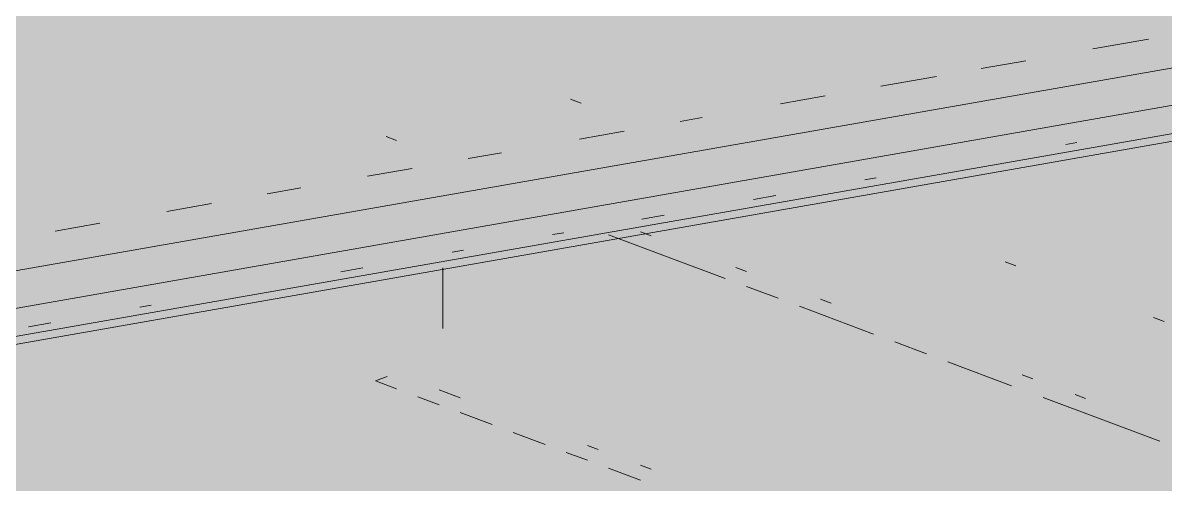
# Paper-space layout '03 3D Building and Roof' of a CAD drawing. Header units: millimetres. Extents: x 5 to 415, y 5 to 292.
# Drawn here: x 46.36 to 53.06, y 81.58 to 84.28 of the extents above; entities that cross this region are included whole.
import ezdxf

# ---------------------------------------------------------------- set-up
doc = ezdxf.new("R2010")
doc.units = ezdxf.units.MM
doc.layers.add('EXISTING', color=7, linetype='Continuous')
doc.layers.add('IMAGES', color=7, linetype='Continuous')

# ---------------------------------------------------------------- blocks, each defined once
blk = doc.blocks.new('SHEET_03')
at = {"layer": 'EXISTING', "color": 250, "lineweight": 9}
for p, q in [((37.3985, 81.2646), (70.3106, 87.0398)), ((69.1615, 86.6176), (37.2963, 81.0261)), ((37.3985, 80.8793), (68.2823, 86.2986)), ((37.389, 80.8317), (68.011, 86.205)), ((52.6346, 84.1303), (52.9617, 84.1877)), ((51.9802, 84.0155), (52.242, 84.0614)), ((51.3913, 83.9122), (51.7185, 83.9696)), ((49.6334, 83.813), (49.5713, 83.8363)), ((50.8025, 83.8088), (51.0642, 83.8548)), ((50.2136, 83.7055), (50.3444, 83.7285)), ((49.6247, 83.6022), (49.8864, 83.6481)), ((48.4893, 83.6173), (48.5515, 83.594)), ((52.4764, 83.5695), (52.5419, 83.581)), ((48.9704, 83.4874), (49.1667, 83.5218)), ((48.3815, 83.384), (48.6432, 83.43)), ((51.2987, 83.3628), (51.3641, 83.3743)), ((47.7926, 83.2807), (47.9889, 83.3151)), ((47.2037, 83.1774), (47.4655, 83.2233)), ((50.6444, 83.248), (50.7752, 83.271)), ((49.99, 83.1332), (50.1209, 83.1562)), ((46.5494, 83.0626), (46.8111, 83.1085)), ((49.4666, 83.0414), (49.532, 83.0528)), ((50.479, 82.7846), (49.795, 83.0408)), ((49.9816, 83.0583), (50.0438, 83.035)), ((48.8777, 82.938), (48.9431, 82.9495)), ((48.2234, 82.8232), (48.3542, 82.8462)), ((48.8215, 82.4902), (48.8215, 82.8463)), ((50.5412, 82.8487), (50.6034, 82.8254)), ((52.1827, 82.858), (52.1206, 82.8813)), ((50.7899, 82.6681), (50.6034, 82.738)), ((47.0456, 82.6165), (47.111, 82.628)), ((51.3495, 82.4585), (50.9142, 82.6215)), ((51.0386, 82.6623), (51.1008, 82.639)), ((53.0532, 82.5319), (52.991, 82.5552)), ((46.3913, 82.5017), (46.5222, 82.5247)), ((51.6604, 82.342), (51.4738, 82.4119)), ((52.1578, 82.1557), (51.7847, 82.2954)), ((52.22, 82.2198), (52.2822, 82.1965)), ((48.4966, 82.2099), (48.4271, 82.1838)), ((48.5515, 82.1373), (48.4271, 82.1838)), ((48.8002, 82.0441), (48.6758, 82.0907)), ((48.8002, 82.1315), (48.9246, 82.0849)), ((53.0283, 81.8296), (52.3443, 82.0858)), ((52.5309, 82.1033), (52.593, 82.08)), ((49.1111, 81.9276), (48.9246, 81.9975)), ((49.422, 81.8112), (49.2354, 81.881)), ((49.6707, 81.718), (49.5463, 81.7646)), ((49.6707, 81.8054), (49.7329, 81.7821)), ((49.9816, 81.6889), (50.0438, 81.6656)), ((49.9816, 81.6015), (49.795, 81.6714))]:
    blk.add_line(p, q, dxfattribs=at)
at = {"layer": 'IMAGES', "color": 7}
for points in [[(26.6071, 84.2286), (51.2834, 84.2286), (26.6071, 84.4), (51.2834, 84.4)], [(51.2834, 84.2286), (51.6261, 84.2286), (51.2834, 84.4), (51.6261, 84.4)], [(51.6261, 84.2286), (51.9688, 84.2286), (51.6261, 84.4), (51.9688, 84.4)], [(51.9688, 84.2286), (52.1402, 84.2286), (51.9688, 84.4), (52.1402, 84.4)], [(52.1402, 84.2286), (52.6543, 84.2286), (52.1402, 84.4), (52.6543, 84.4)], [(52.6543, 84.2286), (52.8257, 84.2286), (52.6543, 84.4), (52.8257, 84.4)], [(52.8257, 84.2286), (53.1684, 84.2286), (52.8257, 84.4), (53.1684, 84.4)], [(26.6071, 84.0571), (49.0557, 84.0571), (26.6071, 84.2286), (49.0557, 84.2286)], [(49.0557, 84.0571), (49.227, 84.0571), (49.0557, 84.2286), (49.227, 84.2286)], [(49.227, 84.0571), (49.3984, 84.0571), (49.227, 84.2286), (49.3984, 84.2286)], [(49.3984, 84.0571), (49.5698, 84.0571), (49.3984, 84.2286), (49.5698, 84.2286)], [(49.5698, 84.0571), (50.9407, 84.0571), (49.5698, 84.2286), (50.9407, 84.2286)], [(50.9407, 84.0571), (51.2834, 84.0571), (50.9407, 84.2286), (51.2834, 84.2286)], [(51.2834, 84.0571), (51.4547, 84.0571), (51.2834, 84.2286), (51.4547, 84.2286)], [(51.4547, 84.0571), (51.6261, 84.0571), (51.4547, 84.2286), (51.6261, 84.2286)], [(51.6261, 84.0571), (51.9688, 84.0571), (51.6261, 84.2286), (51.9688, 84.2286)], [(51.9688, 84.0571), (52.1402, 84.0571), (51.9688, 84.2286), (52.1402, 84.2286)], [(52.1402, 84.0571), (52.3116, 84.0571), (52.1402, 84.2286), (52.3116, 84.2286)], [(52.3116, 84.0571), (52.4829, 84.0571), (52.3116, 84.2286), (52.4829, 84.2286)], [(52.4829, 84.0571), (52.6543, 84.0571), (52.4829, 84.2286), (52.6543, 84.2286)], [(52.6543, 84.0571), (52.8257, 84.0571), (52.6543, 84.2286), (52.8257, 84.2286)], [(52.8257, 84.0571), (52.997, 84.0571), (52.8257, 84.2286), (52.997, 84.2286)], [(52.997, 84.0571), (53.3397, 84.0571), (52.997, 84.2286), (53.3397, 84.2286)], [(26.6071, 83.7143), (48.5416, 83.7143), (26.6071, 84.0571), (48.5416, 84.0571)], [(48.5416, 83.8857), (49.0557, 83.8857), (48.5416, 84.0571), (49.0557, 84.0571)], [(49.0557, 83.8857), (49.227, 83.8857), (49.0557, 84.0571), (49.227, 84.0571)], [(49.227, 83.8857), (49.3984, 83.8857), (49.227, 84.0571), (49.3984, 84.0571)], [(49.3984, 83.8857), (49.5698, 83.8857), (49.3984, 84.0571), (49.5698, 84.0571)], [(49.5698, 83.8857), (49.7411, 83.8857), (49.5698, 84.0571), (49.7411, 84.0571)], [(49.7411, 83.8857), (50.2552, 83.8857), (49.7411, 84.0571), (50.2552, 84.0571)], [(50.2552, 83.8857), (50.4266, 83.8857), (50.2552, 84.0571), (50.4266, 84.0571)], [(50.4266, 83.8857), (50.7693, 83.8857), (50.4266, 84.0571), (50.7693, 84.0571)], [(50.7693, 83.8857), (50.9407, 83.8857), (50.7693, 84.0571), (50.9407, 84.0571)], [(50.9407, 83.8857), (51.2834, 83.8857), (50.9407, 84.0571), (51.2834, 84.0571)], [(51.2834, 83.8857), (51.4547, 83.8857), (51.2834, 84.0571), (51.4547, 84.0571)], [(51.4547, 83.8857), (51.6261, 83.8857), (51.4547, 84.0571), (51.6261, 84.0571)], [(51.6261, 83.8857), (51.7975, 83.8857), (51.6261, 84.0571), (51.7975, 84.0571)], [(51.7975, 83.8857), (51.9688, 83.8857), (51.7975, 84.0571), (51.9688, 84.0571)], [(51.9688, 83.7143), (52.3116, 83.7143), (51.9688, 84.0571), (52.3116, 84.0571)], [(52.3116, 83.8857), (52.4829, 83.8857), (52.3116, 84.0571), (52.4829, 84.0571)], [(52.4829, 83.8857), (52.6543, 83.8857), (52.4829, 84.0571), (52.6543, 84.0571)], [(52.6543, 83.8857), (54.1966, 83.8857), (52.6543, 84.0571), (54.1966, 84.0571)], [(48.5416, 83.7143), (48.8843, 83.7143), (48.5416, 83.8857), (48.8843, 83.8857)], [(48.8843, 83.7143), (49.0557, 83.7143), (48.8843, 83.8857), (49.0557, 83.8857)], [(49.0557, 83.7143), (49.227, 83.7143), (49.0557, 83.8857), (49.227, 83.8857)], [(49.227, 83.7143), (49.3984, 83.7143), (49.227, 83.8857), (49.3984, 83.8857)], [(49.3984, 83.7143), (49.5698, 83.7143), (49.3984, 83.8857), (49.5698, 83.8857)], [(49.5698, 83.7143), (50.2552, 83.7143), (49.5698, 83.8857), (50.2552, 83.8857)], [(50.2552, 83.5429), (50.4266, 83.5429), (50.2552, 83.8857), (50.4266, 83.8857)], [(50.4266, 83.7143), (50.7693, 83.7143), (50.4266, 83.8857), (50.7693, 83.8857)], [(50.7693, 83.7143), (51.112, 83.7143), (50.7693, 83.8857), (51.112, 83.8857)], [(51.112, 83.7143), (51.2834, 83.7143), (51.112, 83.8857), (51.2834, 83.8857)], [(51.2834, 83.7143), (51.4547, 83.7143), (51.2834, 83.8857), (51.4547, 83.8857)], [(51.4547, 83.7143), (51.7975, 83.7143), (51.4547, 83.8857), (51.7975, 83.8857)], [(51.7975, 83.7143), (51.9688, 83.7143), (51.7975, 83.8857), (51.9688, 83.8857)], [(52.3116, 83.7143), (52.6543, 83.7143), (52.3116, 83.8857), (52.6543, 83.8857)], [(52.6543, 83.7143), (52.997, 83.7143), (52.6543, 83.8857), (52.997, 83.8857)], [(52.997, 83.7143), (53.6825, 83.7143), (52.997, 83.8857), (53.6825, 83.8857)], [(26.6071, 83.5429), (47.6848, 83.5429), (26.6071, 83.7143), (47.6848, 83.7143)], [(47.6848, 83.5429), (47.8561, 83.5429), (47.6848, 83.7143), (47.8561, 83.7143)], [(47.8561, 83.5429), (48.3702, 83.5429), (47.8561, 83.7143), (48.3702, 83.7143)], [(48.3702, 83.3714), (48.5416, 83.3714), (48.3702, 83.7143), (48.5416, 83.7143)], [(48.5416, 83.3714), (48.7129, 83.3714), (48.5416, 83.7143), (48.7129, 83.7143)], [(48.7129, 83.5429), (48.8843, 83.5429), (48.7129, 83.7143), (48.8843, 83.7143)], [(48.8843, 83.5429), (49.0557, 83.5429), (48.8843, 83.7143), (49.0557, 83.7143)], [(49.0557, 83.5429), (49.227, 83.5429), (49.0557, 83.7143), (49.227, 83.7143)], [(49.227, 83.5429), (49.3984, 83.5429), (49.227, 83.7143), (49.3984, 83.7143)], [(49.3984, 83.5429), (49.5698, 83.5429), (49.3984, 83.7143), (49.5698, 83.7143)], [(49.5698, 83.5429), (49.7411, 83.5429), (49.5698, 83.7143), (49.7411, 83.7143)], [(49.7411, 83.5429), (49.9125, 83.5429), (49.7411, 83.7143), (49.9125, 83.7143)], [(49.9125, 83.5429), (50.0838, 83.5429), (49.9125, 83.7143), (50.0838, 83.7143)], [(50.0838, 83.5429), (50.2552, 83.5429), (50.0838, 83.7143), (50.2552, 83.7143)], [(50.4266, 83.5429), (50.5979, 83.5429), (50.4266, 83.7143), (50.5979, 83.7143)], [(50.5979, 83.5429), (52.1402, 83.5429), (50.5979, 83.7143), (52.1402, 83.7143)], [(52.1402, 83.5429), (52.6543, 83.5429), (52.1402, 83.7143), (52.6543, 83.7143)], [(52.6543, 83.5429), (52.8257, 83.5429), (52.6543, 83.7143), (52.8257, 83.7143)], [(52.8257, 83.5429), (52.997, 83.5429), (52.8257, 83.7143), (52.997, 83.7143)], [(52.997, 83.3714), (53.1684, 83.3714), (52.997, 83.7143), (53.1684, 83.7143)], [(26.6071, 83.3714), (46.6566, 83.3714), (26.6071, 83.5429), (46.6566, 83.5429)], [(46.6566, 83.3714), (46.8279, 83.3714), (46.6566, 83.5429), (46.8279, 83.5429)], [(46.8279, 83.3714), (47.1707, 83.3714), (46.8279, 83.5429), (47.1707, 83.5429)], [(47.1707, 83.3714), (47.342, 83.3714), (47.1707, 83.5429), (47.342, 83.5429)], [(47.342, 83.3714), (47.5134, 83.3714), (47.342, 83.5429), (47.5134, 83.5429)], [(47.5134, 83.3714), (47.6848, 83.3714), (47.5134, 83.5429), (47.6848, 83.5429)], [(47.6848, 83.3714), (47.8561, 83.3714), (47.6848, 83.5429), (47.8561, 83.5429)], [(47.8561, 83.3714), (48.3702, 83.3714), (47.8561, 83.5429), (48.3702, 83.5429)], [(48.7129, 83.3714), (48.8843, 83.3714), (48.7129, 83.5429), (48.8843, 83.5429)], [(48.8843, 83.3714), (49.0557, 83.3714), (48.8843, 83.5429), (49.0557, 83.5429)], [(49.0557, 83.3714), (49.227, 83.3714), (49.0557, 83.5429), (49.227, 83.5429)], [(49.227, 83.3714), (49.3984, 83.3714), (49.227, 83.5429), (49.3984, 83.5429)], [(49.3984, 83.3714), (49.9125, 83.3714), (49.3984, 83.5429), (49.9125, 83.5429)], [(49.9125, 83.3714), (50.2552, 83.3714), (49.9125, 83.5429), (50.2552, 83.5429)], [(50.2552, 83.3714), (51.2834, 83.3714), (50.2552, 83.5429), (51.2834, 83.5429)], [(51.2834, 83.3714), (51.6261, 83.3714), (51.2834, 83.5429), (51.6261, 83.5429)], [(51.6261, 83.3714), (51.9688, 83.3714), (51.6261, 83.5429), (51.9688, 83.5429)], [(51.9688, 83.3714), (52.3116, 83.3714), (51.9688, 83.5429), (52.3116, 83.5429)], [(52.3116, 83.3714), (52.4829, 83.3714), (52.3116, 83.5429), (52.4829, 83.5429)], [(52.4829, 83.3714), (52.997, 83.3714), (52.4829, 83.5429), (52.997, 83.5429)], [(45.9711, 83.2), (46.6566, 83.2), (45.9711, 83.3714), (46.6566, 83.3714)], [(46.6566, 83.2), (47.1707, 83.2), (46.6566, 83.3714), (47.1707, 83.3714)], [(47.1707, 83.2), (47.342, 83.2), (47.1707, 83.3714), (47.342, 83.3714)], [(47.342, 83.2), (47.5134, 83.2), (47.342, 83.3714), (47.5134, 83.3714)], [(47.5134, 83.2), (47.8561, 83.2), (47.5134, 83.3714), (47.8561, 83.3714)], [(47.8561, 83.2), (48.0275, 83.2), (47.8561, 83.3714), (48.0275, 83.3714)], [(48.0275, 83.2), (48.1988, 83.2), (48.0275, 83.3714), (48.1988, 83.3714)], [(48.1988, 83.2), (48.3702, 83.2), (48.1988, 83.3714), (48.3702, 83.3714)], [(48.3702, 83.2), (48.7129, 83.2), (48.3702, 83.3714), (48.7129, 83.3714)], [(48.7129, 83.2), (48.8843, 83.2), (48.7129, 83.3714), (48.8843, 83.3714)], [(48.8843, 83.2), (50.2552, 83.2), (48.8843, 83.3714), (50.2552, 83.3714)], [(50.2552, 83.2), (50.5979, 83.2), (50.2552, 83.3714), (50.5979, 83.3714)], [(50.5979, 83.2), (50.7693, 83.2), (50.5979, 83.3714), (50.7693, 83.3714)], [(50.7693, 83.2), (51.112, 83.2), (50.7693, 83.3714), (51.112, 83.3714)], [(51.112, 83.2), (51.2834, 83.2), (51.112, 83.3714), (51.2834, 83.3714)], [(51.2834, 83.2), (51.4547, 83.2), (51.2834, 83.3714), (51.4547, 83.3714)], [(51.4547, 83.2), (51.6261, 83.2), (51.4547, 83.3714), (51.6261, 83.3714)], [(51.6261, 83.2), (51.9688, 83.2), (51.6261, 83.3714), (51.9688, 83.3714)], [(51.9688, 83.2), (52.1402, 83.2), (51.9688, 83.3714), (52.1402, 83.3714)], [(52.1402, 83.2), (52.3116, 83.2), (52.1402, 83.3714), (52.3116, 83.3714)], [(52.3116, 83.2), (52.6543, 83.2), (52.3116, 83.3714), (52.6543, 83.3714)], [(52.6543, 83.2), (52.8257, 83.2), (52.6543, 83.3714), (52.8257, 83.3714)], [(52.8257, 83.2), (53.1684, 83.2), (52.8257, 83.3714), (53.1684, 83.3714)], [(46.3139, 82.8571), (46.4852, 82.8571), (46.3139, 83.2), (46.4852, 83.2)], [(46.4852, 83.0286), (46.8279, 83.0286), (46.4852, 83.2), (46.8279, 83.2)], [(46.8279, 83.0286), (46.9993, 83.0286), (46.8279, 83.2), (46.9993, 83.2)], [(46.9993, 83.0286), (47.1707, 83.0286), (46.9993, 83.2), (47.1707, 83.2)], [(47.1707, 83.0286), (47.5134, 83.0286), (47.1707, 83.2), (47.5134, 83.2)], [(47.5134, 83.0286), (47.6848, 83.0286), (47.5134, 83.2), (47.6848, 83.2)], [(47.6848, 83.0286), (47.8561, 83.0286), (47.6848, 83.2), (47.8561, 83.2)], [(47.8561, 83.0286), (48.1988, 83.0286), (47.8561, 83.2), (48.1988, 83.2)], [(48.1988, 82.8571), (48.3702, 82.8571), (48.1988, 83.2), (48.3702, 83.2)], [(48.3702, 83.0286), (48.8843, 83.0286), (48.3702, 83.2), (48.8843, 83.2)], [(48.8843, 83.0286), (49.0557, 83.0286), (48.8843, 83.2), (49.0557, 83.2)], [(49.0557, 83.0286), (49.3984, 83.0286), (49.0557, 83.2), (49.3984, 83.2)], [(49.3984, 83.0286), (49.7411, 83.0286), (49.3984, 83.2), (49.7411, 83.2)], [(49.7411, 83.0286), (49.9125, 83.0286), (49.7411, 83.2), (49.9125, 83.2)], [(49.9125, 83.0286), (50.0838, 83.0286), (49.9125, 83.2), (50.0838, 83.2)], [(50.0838, 83.0286), (50.4266, 83.0286), (50.0838, 83.2), (50.4266, 83.2)], [(50.4266, 83.0286), (50.5979, 83.0286), (50.4266, 83.2), (50.5979, 83.2)], [(50.5979, 83.0286), (50.7693, 83.0286), (50.5979, 83.2), (50.7693, 83.2)], [(50.7693, 83.0286), (51.4547, 83.0286), (50.7693, 83.2), (51.4547, 83.2)], [(51.4547, 83.0286), (51.6261, 83.0286), (51.4547, 83.2), (51.6261, 83.2)], [(51.6261, 83.0286), (51.7975, 83.0286), (51.6261, 83.2), (51.7975, 83.2)], [(51.7975, 83.0286), (51.9688, 83.0286), (51.7975, 83.2), (51.9688, 83.2)], [(51.9688, 83.0286), (52.1402, 83.0286), (51.9688, 83.2), (52.1402, 83.2)], [(52.1402, 83.0286), (52.3116, 83.0286), (52.1402, 83.2), (52.3116, 83.2)], [(52.3116, 83.0286), (52.997, 83.0286), (52.3116, 83.2), (52.997, 83.2)], [(52.997, 83.0286), (53.3397, 83.0286), (52.997, 83.2), (53.3397, 83.2)], [(46.4852, 82.8571), (46.6566, 82.8571), (46.4852, 83.0286), (46.6566, 83.0286)], [(46.6566, 82.8571), (48.1988, 82.8571), (46.6566, 83.0286), (48.1988, 83.0286)], [(48.3702, 82.8571), (48.7129, 82.8571), (48.3702, 83.0286), (48.7129, 83.0286)], [(48.7129, 82.8571), (48.8843, 82.8571), (48.7129, 83.0286), (48.8843, 83.0286)], [(48.8843, 82.8571), (49.227, 82.8571), (48.8843, 83.0286), (49.227, 83.0286)], [(49.227, 82.8571), (49.3984, 82.8571), (49.227, 83.0286), (49.3984, 83.0286)], [(49.3984, 82.8571), (49.5698, 82.8571), (49.3984, 83.0286), (49.5698, 83.0286)], [(49.5698, 82.8571), (49.9125, 82.8571), (49.5698, 83.0286), (49.9125, 83.0286)], [(49.9125, 82.8571), (50.0838, 82.8571), (49.9125, 83.0286), (50.0838, 83.0286)], [(50.0838, 82.8571), (50.2552, 82.8571), (50.0838, 83.0286), (50.2552, 83.0286)], [(50.2552, 82.6857), (50.4266, 82.6857), (50.2552, 83.0286), (50.4266, 83.0286)], [(50.4266, 82.8571), (50.5979, 82.8571), (50.4266, 83.0286), (50.5979, 83.0286)], [(50.5979, 82.8571), (50.7693, 82.8571), (50.5979, 83.0286), (50.7693, 83.0286)], [(50.7693, 82.8571), (51.6261, 82.8571), (50.7693, 83.0286), (51.6261, 83.0286)], [(51.6261, 82.8571), (51.7975, 82.8571), (51.6261, 83.0286), (51.7975, 83.0286)], [(51.7975, 82.8571), (51.9688, 82.8571), (51.7975, 83.0286), (51.9688, 83.0286)], [(51.9688, 82.8571), (52.1402, 82.8571), (51.9688, 83.0286), (52.1402, 83.0286)], [(52.1402, 82.8571), (52.3116, 82.8571), (52.1402, 83.0286), (52.3116, 83.0286)], [(52.3116, 82.8571), (52.4829, 82.8571), (52.3116, 83.0286), (52.4829, 83.0286)], [(52.4829, 82.8571), (52.6543, 82.8571), (52.4829, 83.0286), (52.6543, 83.0286)], [(52.6543, 82.8571), (52.8257, 82.8571), (52.6543, 83.0286), (52.8257, 83.0286)], [(52.8257, 82.8571), (52.997, 82.8571), (52.8257, 83.0286), (52.997, 83.0286)], [(52.997, 82.8571), (53.1684, 82.8571), (52.997, 83.0286), (53.1684, 83.0286)], [(45.7998, 82.6857), (46.9993, 82.6857), (45.7998, 82.8571), (46.9993, 82.8571)], [(46.9993, 82.6857), (48.0275, 82.6857), (46.9993, 82.8571), (48.0275, 82.8571)], [(48.0275, 82.6857), (48.3702, 82.6857), (48.0275, 82.8571), (48.3702, 82.8571)], [(48.3702, 82.6857), (48.5416, 82.6857), (48.3702, 82.8571), (48.5416, 82.8571)], [(48.5416, 82.6857), (48.7129, 82.6857), (48.5416, 82.8571), (48.7129, 82.8571)], [(48.7129, 82.6857), (48.8843, 82.6857), (48.7129, 82.8571), (48.8843, 82.8571)], [(48.8843, 82.6857), (49.0557, 82.6857), (48.8843, 82.8571), (49.0557, 82.8571)], [(49.0557, 82.6857), (49.3984, 82.6857), (49.0557, 82.8571), (49.3984, 82.8571)], [(49.3984, 82.6857), (49.5698, 82.6857), (49.3984, 82.8571), (49.5698, 82.8571)], [(49.5698, 82.6857), (49.9125, 82.6857), (49.5698, 82.8571), (49.9125, 82.8571)], [(49.9125, 82.6857), (50.0838, 82.6857), (49.9125, 82.8571), (50.0838, 82.8571)], [(50.0838, 82.6857), (50.2552, 82.6857), (50.0838, 82.8571), (50.2552, 82.8571)], [(50.4266, 82.6857), (50.5979, 82.6857), (50.4266, 82.8571), (50.5979, 82.8571)], [(50.5979, 82.6857), (50.7693, 82.6857), (50.5979, 82.8571), (50.7693, 82.8571)], [(50.7693, 82.6857), (50.9407, 82.6857), (50.7693, 82.8571), (50.9407, 82.8571)], [(50.9407, 82.6857), (51.112, 82.6857), (50.9407, 82.8571), (51.112, 82.8571)], [(51.112, 82.6857), (51.2834, 82.6857), (51.112, 82.8571), (51.2834, 82.8571)], [(51.2834, 82.6857), (51.4547, 82.6857), (51.2834, 82.8571), (51.4547, 82.8571)], [(51.4547, 82.6857), (51.6261, 82.6857), (51.4547, 82.8571), (51.6261, 82.8571)], [(51.6261, 82.6857), (51.9688, 82.6857), (51.6261, 82.8571), (51.9688, 82.8571)], [(51.9688, 82.6857), (52.1402, 82.6857), (51.9688, 82.8571), (52.1402, 82.8571)], [(52.1402, 82.6857), (52.3116, 82.6857), (52.1402, 82.8571), (52.3116, 82.8571)], [(52.3116, 82.6857), (52.4829, 82.6857), (52.3116, 82.8571), (52.4829, 82.8571)], [(52.4829, 82.6857), (52.8257, 82.6857), (52.4829, 82.8571), (52.8257, 82.8571)], [(52.8257, 82.6857), (52.997, 82.6857), (52.8257, 82.8571), (52.997, 82.8571)], [(52.997, 82.6857), (53.1684, 82.6857), (52.997, 82.8571), (53.1684, 82.8571)], [(45.9711, 82.5143), (46.6566, 82.5143), (45.9711, 82.6857), (46.6566, 82.6857)], [(46.6566, 82.5143), (46.8279, 82.5143), (46.6566, 82.6857), (46.8279, 82.6857)], [(46.8279, 82.5143), (47.1707, 82.5143), (46.8279, 82.6857), (47.1707, 82.6857)], [(47.1707, 82.5143), (47.5134, 82.5143), (47.1707, 82.6857), (47.5134, 82.6857)], [(47.5134, 82.5143), (47.6848, 82.5143), (47.5134, 82.6857), (47.6848, 82.6857)], [(47.6848, 82.5143), (48.0275, 82.5143), (47.6848, 82.6857), (48.0275, 82.6857)], [(48.0275, 82.5143), (48.3702, 82.5143), (48.0275, 82.6857), (48.3702, 82.6857)], [(48.3702, 82.5143), (48.7129, 82.5143), (48.3702, 82.6857), (48.7129, 82.6857)], [(48.7129, 82.5143), (48.8843, 82.5143), (48.7129, 82.6857), (48.8843, 82.6857)], [(48.8843, 82.3429), (49.0557, 82.3429), (48.8843, 82.6857), (49.0557, 82.6857)], [(49.0557, 82.5143), (49.5698, 82.5143), (49.0557, 82.6857), (49.5698, 82.6857)], [(49.5698, 82.5143), (49.9125, 82.5143), (49.5698, 82.6857), (49.9125, 82.6857)], [(49.9125, 82.5143), (50.0838, 82.5143), (49.9125, 82.6857), (50.0838, 82.6857)], [(50.0838, 82.5143), (50.2552, 82.5143), (50.0838, 82.6857), (50.2552, 82.6857)], [(50.2552, 82.5143), (50.4266, 82.5143), (50.2552, 82.6857), (50.4266, 82.6857)], [(50.4266, 82.5143), (50.5979, 82.5143), (50.4266, 82.6857), (50.5979, 82.6857)], [(50.5979, 82.5143), (50.9407, 82.5143), (50.5979, 82.6857), (50.9407, 82.6857)], [(50.9407, 82.5143), (51.112, 82.5143), (50.9407, 82.6857), (51.112, 82.6857)], [(51.112, 82.5143), (51.2834, 82.5143), (51.112, 82.6857), (51.2834, 82.6857)], [(51.2834, 82.5143), (51.4547, 82.5143), (51.2834, 82.6857), (51.4547, 82.6857)], [(51.4547, 82.5143), (51.6261, 82.5143), (51.4547, 82.6857), (51.6261, 82.6857)], [(51.6261, 82.5143), (51.7975, 82.5143), (51.6261, 82.6857), (51.7975, 82.6857)], [(51.7975, 82.5143), (52.1402, 82.5143), (51.7975, 82.6857), (52.1402, 82.6857)], [(52.1402, 82.5143), (52.3116, 82.5143), (52.1402, 82.6857), (52.3116, 82.6857)], [(52.3116, 82.5143), (52.4829, 82.5143), (52.3116, 82.6857), (52.4829, 82.6857)], [(52.4829, 82.5143), (52.8257, 82.5143), (52.4829, 82.6857), (52.8257, 82.6857)], [(52.8257, 82.5143), (52.997, 82.5143), (52.8257, 82.6857), (52.997, 82.6857)], [(52.997, 82.5143), (53.1684, 82.5143), (52.997, 82.6857), (53.1684, 82.6857)], [(46.3139, 82.3429), (46.4852, 82.3429), (46.3139, 82.5143), (46.4852, 82.5143)], [(46.4852, 82.3429), (46.9993, 82.3429), (46.4852, 82.5143), (46.9993, 82.5143)], [(46.9993, 82.3429), (47.1707, 82.3429), (46.9993, 82.5143), (47.1707, 82.5143)], [(47.1707, 82.3429), (47.342, 82.3429), (47.1707, 82.5143), (47.342, 82.5143)], [(47.342, 82.3429), (47.5134, 82.3429), (47.342, 82.5143), (47.5134, 82.5143)], [(47.5134, 82.3429), (47.8561, 82.3429), (47.5134, 82.5143), (47.8561, 82.5143)], [(47.8561, 82.3429), (48.0275, 82.3429), (47.8561, 82.5143), (48.0275, 82.5143)], [(48.0275, 82.3429), (48.3702, 82.3429), (48.0275, 82.5143), (48.3702, 82.5143)], [(48.3702, 82.3429), (48.5416, 82.3429), (48.3702, 82.5143), (48.5416, 82.5143)], [(48.5416, 82.3429), (48.7129, 82.3429), (48.5416, 82.5143), (48.7129, 82.5143)], [(48.7129, 82.3429), (48.8843, 82.3429), (48.7129, 82.5143), (48.8843, 82.5143)], [(49.0557, 82.3429), (49.227, 82.3429), (49.0557, 82.5143), (49.227, 82.5143)], [(49.227, 82.3429), (50.4266, 82.3429), (49.227, 82.5143), (50.4266, 82.5143)], [(50.4266, 82.3429), (50.5979, 82.3429), (50.4266, 82.5143), (50.5979, 82.5143)], [(50.5979, 82.3429), (50.7693, 82.3429), (50.5979, 82.5143), (50.7693, 82.5143)], [(50.7693, 82.3429), (50.9407, 82.3429), (50.7693, 82.5143), (50.9407, 82.5143)], [(50.9407, 82.3429), (51.112, 82.3429), (50.9407, 82.5143), (51.112, 82.5143)], [(51.112, 82.3429), (51.2834, 82.3429), (51.112, 82.5143), (51.2834, 82.5143)], [(51.2834, 82.3429), (51.4547, 82.3429), (51.2834, 82.5143), (51.4547, 82.5143)], [(51.4547, 82.3429), (51.7975, 82.3429), (51.4547, 82.5143), (51.7975, 82.5143)], [(51.7975, 82.3429), (51.9688, 82.3429), (51.7975, 82.5143), (51.9688, 82.5143)], [(51.9688, 82.3429), (52.1402, 82.3429), (51.9688, 82.5143), (52.1402, 82.5143)], [(52.1402, 82.3429), (52.4829, 82.3429), (52.1402, 82.5143), (52.4829, 82.5143)], [(52.4829, 82.3429), (52.997, 82.3429), (52.4829, 82.5143), (52.997, 82.5143)], [(52.997, 82.3429), (53.1684, 82.3429), (52.997, 82.5143), (53.1684, 82.5143)], [(45.7998, 82.1714), (46.4852, 82.1714), (45.7998, 82.3429), (46.4852, 82.3429)], [(46.4852, 82.1714), (46.6566, 82.1714), (46.4852, 82.3429), (46.6566, 82.3429)], [(46.6566, 82.1714), (46.8279, 82.1714), (46.6566, 82.3429), (46.8279, 82.3429)], [(46.8279, 82.1714), (46.9993, 82.1714), (46.8279, 82.3429), (46.9993, 82.3429)], [(46.9993, 82.1714), (48.1988, 82.1714), (46.9993, 82.3429), (48.1988, 82.3429)], [(48.1988, 82), (48.3702, 82), (48.1988, 82.3429), (48.3702, 82.3429)], [(48.3702, 82), (48.5416, 82), (48.3702, 82.3429), (48.5416, 82.3429)], [(48.5416, 82.1714), (48.7129, 82.1714), (48.5416, 82.3429), (48.7129, 82.3429)], [(48.7129, 82.1714), (48.8843, 82.1714), (48.7129, 82.3429), (48.8843, 82.3429)], [(48.8843, 82.1714), (49.0557, 82.1714), (48.8843, 82.3429), (49.0557, 82.3429)], [(49.0557, 82.1714), (49.3984, 82.1714), (49.0557, 82.3429), (49.3984, 82.3429)], [(49.3984, 82.1714), (50.7693, 82.1714), (49.3984, 82.3429), (50.7693, 82.3429)], [(50.7693, 82.1714), (50.9407, 82.1714), (50.7693, 82.3429), (50.9407, 82.3429)], [(50.9407, 82.1714), (51.2834, 82.1714), (50.9407, 82.3429), (51.2834, 82.3429)], [(51.2834, 82.1714), (51.4547, 82.1714), (51.2834, 82.3429), (51.4547, 82.3429)], [(51.4547, 82.1714), (51.6261, 82.1714), (51.4547, 82.3429), (51.6261, 82.3429)], [(51.6261, 82.1714), (51.9688, 82.1714), (51.6261, 82.3429), (51.9688, 82.3429)], [(51.9688, 82), (52.1402, 82), (51.9688, 82.3429), (52.1402, 82.3429)], [(52.1402, 82.1714), (52.3116, 82.1714), (52.1402, 82.3429), (52.3116, 82.3429)], [(52.3116, 82.1714), (52.4829, 82.1714), (52.3116, 82.3429), (52.4829, 82.3429)], [(52.4829, 82.1714), (52.6543, 82.1714), (52.4829, 82.3429), (52.6543, 82.3429)], [(52.6543, 82.1714), (52.8257, 82.1714), (52.6543, 82.3429), (52.8257, 82.3429)], [(52.8257, 82.1714), (52.997, 82.1714), (52.8257, 82.3429), (52.997, 82.3429)], [(52.997, 82.1714), (53.1684, 82.1714), (52.997, 82.3429), (53.1684, 82.3429)], [(45.9711, 82), (46.4852, 82), (45.9711, 82.1714), (46.4852, 82.1714)], [(46.4852, 82), (48.1988, 82), (46.4852, 82.1714), (48.1988, 82.1714)], [(48.5416, 82), (48.8843, 82), (48.5416, 82.1714), (48.8843, 82.1714)], [(48.8843, 82), (49.0557, 82), (48.8843, 82.1714), (49.0557, 82.1714)], [(49.0557, 82), (49.227, 82), (49.0557, 82.1714), (49.227, 82.1714)], [(49.227, 82), (49.3984, 82), (49.227, 82.1714), (49.3984, 82.1714)], [(49.3984, 82), (49.7411, 82), (49.3984, 82.1714), (49.7411, 82.1714)], [(49.7411, 82), (49.9125, 82), (49.7411, 82.1714), (49.9125, 82.1714)], [(49.9125, 82), (50.4266, 82), (49.9125, 82.1714), (50.4266, 82.1714)], [(50.4266, 82), (50.5979, 82), (50.4266, 82.1714), (50.5979, 82.1714)], [(50.5979, 82), (51.2834, 82), (50.5979, 82.1714), (51.2834, 82.1714)], [(51.2834, 82), (51.4547, 82), (51.2834, 82.1714), (51.4547, 82.1714)], [(51.4547, 82), (51.6261, 82), (51.4547, 82.1714), (51.6261, 82.1714)], [(51.6261, 82), (51.7975, 82), (51.6261, 82.1714), (51.7975, 82.1714)], [(51.7975, 82), (51.9688, 82), (51.7975, 82.1714), (51.9688, 82.1714)], [(52.1402, 82), (52.3116, 82), (52.1402, 82.1714), (52.3116, 82.1714)], [(52.3116, 82), (52.4829, 82), (52.3116, 82.1714), (52.4829, 82.1714)], [(52.4829, 82), (52.6543, 82), (52.4829, 82.1714), (52.6543, 82.1714)], [(52.6543, 82), (52.8257, 82), (52.6543, 82.1714), (52.8257, 82.1714)], [(52.8257, 82), (53.3397, 82), (52.8257, 82.1714), (53.3397, 82.1714)], [(45.2857, 81.8286), (48.3702, 81.8286), (45.2857, 82), (48.3702, 82)], [(48.3702, 81.8286), (48.7129, 81.8286), (48.3702, 82), (48.7129, 82)], [(48.7129, 81.8286), (48.8843, 81.8286), (48.7129, 82), (48.8843, 82)], [(48.8843, 81.8286), (49.0557, 81.8286), (48.8843, 82), (49.0557, 82)], [(49.0557, 81.8286), (49.227, 81.8286), (49.0557, 82), (49.227, 82)], [(49.227, 81.8286), (49.5698, 81.8286), (49.227, 82), (49.5698, 82)], [(49.5698, 81.8286), (49.7411, 81.8286), (49.5698, 82), (49.7411, 82)], [(49.7411, 81.8286), (50.0838, 81.8286), (49.7411, 82), (50.0838, 82)], [(50.0838, 81.8286), (50.2552, 81.8286), (50.0838, 82), (50.2552, 82)], [(50.2552, 81.8286), (50.4266, 81.8286), (50.2552, 82), (50.4266, 82)], [(50.4266, 81.8286), (50.5979, 81.8286), (50.4266, 82), (50.5979, 82)], [(50.5979, 81.8286), (51.6261, 81.8286), (50.5979, 82), (51.6261, 82)], [(51.6261, 81.8286), (51.9688, 81.8286), (51.6261, 82), (51.9688, 82)], [(51.9688, 81.8286), (52.3116, 81.8286), (51.9688, 82), (52.3116, 82)], [(52.3116, 81.8286), (52.4829, 81.8286), (52.3116, 82), (52.4829, 82)], [(52.4829, 81.8286), (52.6543, 81.8286), (52.4829, 82), (52.6543, 82)], [(52.6543, 81.8286), (52.8257, 81.8286), (52.6543, 82), (52.8257, 82)], [(52.8257, 81.6571), (52.997, 81.6571), (52.8257, 82), (52.997, 82)], [(52.997, 81.8286), (53.3397, 81.8286), (52.997, 82), (53.3397, 82)], [(44.6002, 81.6571), (48.8843, 81.6571), (44.6002, 81.8286), (48.8843, 81.8286)], [(48.8843, 81.6571), (49.0557, 81.6571), (48.8843, 81.8286), (49.0557, 81.8286)], [(49.0557, 81.6571), (49.227, 81.6571), (49.0557, 81.8286), (49.227, 81.8286)], [(49.227, 81.6571), (49.3984, 81.6571), (49.227, 81.8286), (49.3984, 81.8286)], [(49.3984, 81.6571), (49.5698, 81.6571), (49.3984, 81.8286), (49.5698, 81.8286)], [(49.5698, 81.6571), (49.7411, 81.6571), (49.5698, 81.8286), (49.7411, 81.8286)], [(49.7411, 81.6571), (50.0838, 81.6571), (49.7411, 81.8286), (50.0838, 81.8286)], [(50.0838, 81.6571), (50.4266, 81.6571), (50.0838, 81.8286), (50.4266, 81.8286)], [(50.4266, 81.6571), (50.5979, 81.6571), (50.4266, 81.8286), (50.5979, 81.8286)], [(50.5979, 81.6571), (50.7693, 81.6571), (50.5979, 81.8286), (50.7693, 81.8286)], [(50.7693, 81.6571), (52.3116, 81.6571), (50.7693, 81.8286), (52.3116, 81.8286)], [(52.3116, 81.6571), (52.4829, 81.6571), (52.3116, 81.8286), (52.4829, 81.8286)], [(52.4829, 81.6571), (52.6543, 81.6571), (52.4829, 81.8286), (52.6543, 81.8286)], [(52.6543, 81.6571), (52.8257, 81.6571), (52.6543, 81.8286), (52.8257, 81.8286)], [(52.997, 81.6571), (53.1684, 81.6571), (52.997, 81.8286), (53.1684, 81.8286)], [(43.4007, 81.4857), (48.8843, 81.4857), (43.4007, 81.6571), (48.8843, 81.6571)], [(48.8843, 81.4857), (49.3984, 81.4857), (48.8843, 81.6571), (49.3984, 81.6571)], [(49.3984, 81.4857), (49.5698, 81.4857), (49.3984, 81.6571), (49.5698, 81.6571)], [(49.5698, 81.4857), (49.7411, 81.4857), (49.5698, 81.6571), (49.7411, 81.6571)], [(49.7411, 81.4857), (49.9125, 81.4857), (49.7411, 81.6571), (49.9125, 81.6571)], [(49.9125, 81.4857), (50.0838, 81.4857), (49.9125, 81.6571), (50.0838, 81.6571)], [(50.0838, 81.4857), (50.2552, 81.4857), (50.0838, 81.6571), (50.2552, 81.6571)], [(50.2552, 81.4857), (50.4266, 81.4857), (50.2552, 81.6571), (50.4266, 81.6571)], [(50.4266, 81.4857), (50.5979, 81.4857), (50.4266, 81.6571), (50.5979, 81.6571)], [(50.5979, 81.4857), (50.7693, 81.4857), (50.5979, 81.6571), (50.7693, 81.6571)], [(50.7693, 81.4857), (51.112, 81.4857), (50.7693, 81.6571), (51.112, 81.6571)], [(51.112, 81.4857), (51.2834, 81.4857), (51.112, 81.6571), (51.2834, 81.6571)], [(51.2834, 81.4857), (52.8257, 81.4857), (51.2834, 81.6571), (52.8257, 81.6571)], [(52.8257, 81.4857), (52.997, 81.4857), (52.8257, 81.6571), (52.997, 81.6571)], [(52.997, 81.4857), (53.1684, 81.4857), (52.997, 81.6571), (53.1684, 81.6571)]]:
    blk.add_solid(points, dxfattribs=at)

psp = doc.layouts.new('03 3D Building and Roof')

# ---------------------------------------------------------------- block references
psp.add_blockref('SHEET_03', (0, 0))

doc.saveas('drawing.dxf')
